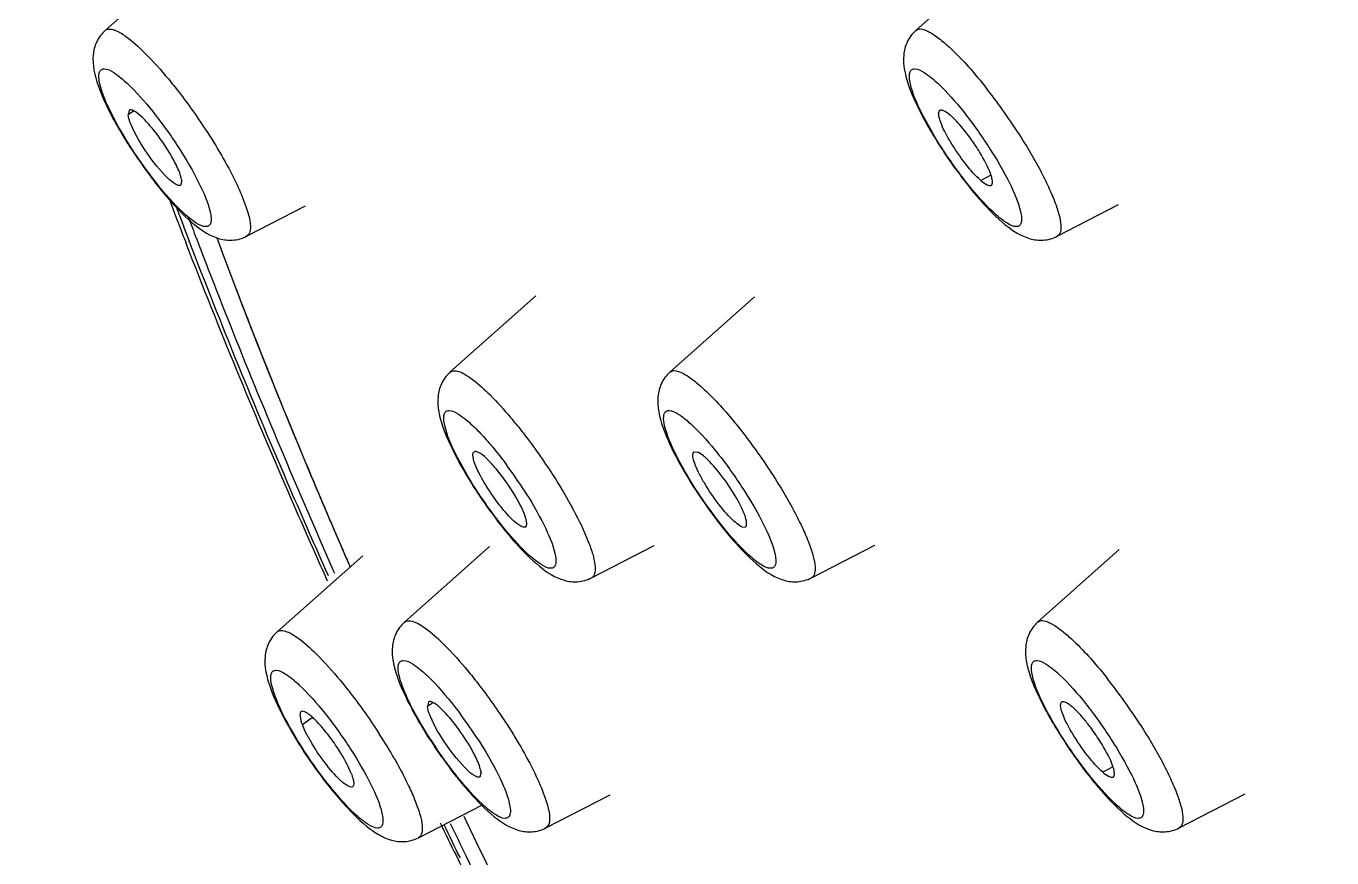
# Model space of a CAD drawing. Extents: x 0 to 3160, y 0 to 2315.
# Drawn here: x 1941.54 to 1954.45, y 1131.21 to 1139.43 of the extents above; entities that cross this region are included whole.
import ezdxf

# ---------------------------------------------------------------- set-up
doc = ezdxf.new("R2010")
doc.units = 0
doc.header["$LTSCALE"] = 3
doc.header["$MEASUREMENT"] = 0
doc.layers.get('0').update_dxf_attribs({"linetype": 'CONTINUOUS'})

msp = doc.modelspace()

# ---------------------------------------------------------------- linework, layer by layer
at = {"color": 7, "linetype": 'Continuous'}
for p, q in [((1942.319, 1139.387), (1943.204, 1140.174)), ((1950.333, 1139.387), (1951.174, 1140.135)), ((1942.557, 1138.597), (1942.547, 1138.552)), ((1943.077, 1137.903), (1943.064, 1137.855)), ((1943.718, 1137.352), (1944.301, 1137.653)), ((1951.732, 1137.352), (1952.338, 1137.665)), ((1946.578, 1136.764), (1945.728, 1136.007)), ((1947.903, 1136.008), (1948.74, 1136.753)), ((1948.14, 1135.219), (1948.178, 1135.218)), ((1946.479, 1134.48), (1946.474, 1134.477)), ((1948.614, 1134.48), (1948.648, 1134.477)), ((1947.127, 1133.974), (1947.746, 1134.294)), ((1949.302, 1133.974), (1949.928, 1134.297)), ((1944.019, 1133.439), (1944.866, 1134.193)), ((1945.278, 1133.536), (1946.118, 1134.283)), ((1951.539, 1133.536), (1952.346, 1134.254)), ((1944.746, 1134.076), (1944.715, 1134.148)), ((1945.515, 1132.747), (1945.506, 1132.701)), ((1946.036, 1132.052), (1946.023, 1132.005)), ((1945.418, 1131.405), (1946.049, 1131.731)), ((1946.677, 1131.501), (1947.313, 1131.83)), ((1952.938, 1131.501), (1953.59, 1131.839)), ((1945.867, 1131.619), (1946.022, 1131.293))]:
    msp.add_line(p, q, dxfattribs=at)
at = {"color": 9, "linetype": 'Continuous'}
for p, q in [((1942.599, 1138.59), (1942.547, 1138.552)), ((1951.077, 1137.955), (1950.978, 1137.903)), ((1943.221, 1137.334), (1943.246, 1137.267)), ((1943.452, 1137.265), (1943.427, 1137.332)), ((1944.575, 1134.048), (1944.587, 1134.022)), ((1947.14, 1133.982), (1947.127, 1133.974)), ((1945.558, 1132.74), (1945.506, 1132.701)), ((1944.368, 1132.593), (1944.27, 1132.521)), ((1952.282, 1132.105), (1952.184, 1132.052))]:
    msp.add_line(p, q, dxfattribs=at)
at = {"color": 7, "linetype": 'Continuous'}
for centre, radius, start, end in [((1941.703, 1101.422), 56.797, 15.2875, 81.3886), ((1945.514, 1140.186), 3.535, 208.3333, 208.8576), ((1953.658, 1140.257), 3.684, 208.3494, 209.7222), ((1954.191, 1140.562), 4.297, 209.7352, 212.8515), ((1946.575, 1140.814), 4.768, 212.8006, 216.1477), ((1954.589, 1140.814), 4.768, 212.8006, 216.1477), ((1946.458, 1140.728), 4.623, 216.137, 216.9614), ((1954.472, 1140.728), 4.623, 216.137, 216.9614), ((1954.169, 1140.498), 4.243, 216.9378, 219.1818), ((1953.567, 1140.003), 3.464, 219.1372, 221.7431), ((1995.386, 1157.473), 56.031, 200.657, 201.1335), ((1949.984, 1137.436), 4.768, 212.8006, 216.1477), ((1952.159, 1137.436), 4.768, 212.8006, 216.1477), ((1949.868, 1137.349), 4.623, 216.137, 216.9614), ((1952.042, 1137.349), 4.623, 216.137, 216.9614), ((1948.33, 1134.258), 3.373, 207.9439, 208.3252), ((1948.472, 1134.335), 3.534, 208.3263, 208.8577), ((1954.864, 1134.407), 3.684, 208.3496, 209.7222), ((1947.4, 1134.34), 3.747, 208.3464, 210.1168), ((1955.397, 1134.712), 4.297, 209.7352, 212.8515), ((1947.959, 1134.665), 4.394, 210.1243, 212.8229), ((1949.534, 1134.964), 4.768, 212.8006, 216.1477), ((1955.795, 1134.964), 4.768, 212.8006, 216.1477), ((1950.375, 1131.238), 2.104, 31.1666, 35.8829), ((1948.274, 1134.867), 4.768, 212.8006, 216.1477), ((1949.417, 1134.877), 4.623, 216.137, 216.9614), ((1955.678, 1134.877), 4.623, 216.137, 216.9614), ((1955.375, 1134.647), 4.243, 216.9378, 219.1818), ((1948.158, 1134.78), 4.623, 216.137, 216.9614), ((1954.773, 1134.153), 3.464, 219.1372, 221.7431), ((2036.278, 1175.368), 100.68, 205.79743, 206.00555), ((2044.947, 1179.641), 110.345, 206.02602, 207.22729), ((2072.907, 1191.61), 140.492, 205.42514, 206.34238)]:
    msp.add_arc(centre, radius, start, end, dxfattribs=at)
at = {"color": 9, "linetype": 'Continuous'}
for centre, radius, start, end in [((1946.539, 1135.281), 5.717, 32.74, 38.3066), ((1993.812, 1156.687), 54.243, 200.5551, 200.9365), ((1992.984, 1156.191), 53.217, 200.523, 200.753), ((1942.852, 1132.632), 4.545, 39.5685, 40.1004), ((1942.719, 1132.441), 4.445, 32.7897, 36.6135), ((1947.745, 1129.431), 5.717, 32.74, 38.3066), ((1942.269, 1129.969), 4.445, 32.7897, 36.6204), ((1940.458, 1129.477), 5.443, 29.8842, 32.8068), ((1949.249, 1134.769), 4.417, 212.797, 214.0469), ((2035.09, 1174.67), 99.282, 205.75045, 205.96323), ((2033.88, 1173.934), 97.81, 205.68165, 205.88729), ((2040.429, 1177.126), 105.095, 205.89412, 207.11243)]:
    msp.add_arc(centre, radius, start, end, dxfattribs=at)
for points, knots in [([(1950.207, 1157.579), (1950.62, 1157.517), (1951.521, 1157.253), (1952.919, 1156.591), (1954.489, 1155.629), (1956.219, 1154.373), (1958.093, 1152.833), (1960.887, 1150.306), (1964.592, 1146.526), (1969.151, 1141.32), (1973.832, 1135.445), (1978.467, 1129.11), (1981.436, 1124.699), (1982.882, 1122.456)], [0, 0, 0, 0, 0.025797, 0.057454, 0.095279, 0.139279, 0.189273, 0.244959, 0.371733, 0.515653, 0.671935, 0.835248, 1, 1, 1, 1]), ([(1947.593, 1156.982), (1947.731, 1157.062), (1948.04, 1157.191), (1948.558, 1157.276), (1949.137, 1157.259), (1950.043, 1157.093), (1951.326, 1156.603), (1953, 1155.672), (1954.879, 1154.372), (1956.945, 1152.712), (1959.177, 1150.712), (1962.469, 1147.485), (1966.781, 1142.76), (1971.994, 1136.381), (1977.2, 1129.367), (1980.534, 1124.439), (1982.156, 1121.921)], [0, 0, 0, 0, 0.009456, 0.019614, 0.030898, 0.043615, 0.074036, 0.11174, 0.156896, 0.209337, 0.268692, 0.334441, 0.48249, 0.647493, 0.822493, 1, 1, 1, 1]), ([(1959.943, 1135.38), (1958.856, 1136.647), (1956.744, 1139.019), (1953.606, 1142.235), (1950.709, 1144.882), (1948.435, 1146.658), (1946.776, 1147.725), (1945.699, 1148.305), (1944.725, 1148.709), (1943.854, 1148.936), (1943.087, 1148.982), (1942.423, 1148.833), (1941.884, 1148.477), (1941.637, 1148.131), (1941.538, 1147.941)], [0, 0, 0, 0, 0.208858, 0.397466, 0.562068, 0.699724, 0.757874, 0.808779, 0.852571, 0.889653, 0.920894, 0.947914, 0.973261, 1, 1, 1, 1]), ([(1944.427, 1148.003), (1944.884, 1147.874), (1945.868, 1147.465), (1947.386, 1146.583), (1949.085, 1145.376), (1950.945, 1143.854), (1952.947, 1142.032), (1955.892, 1139.117), (1958.067, 1136.714), (1959.527, 1135.016)], [0, 0, 0, 0, 0.07085, 0.158031, 0.261757, 0.381583, 0.516622, 0.665691, 1, 1, 1, 1]), ([(1959.486, 1134.978), (1958.017, 1136.681), (1955.832, 1139.089), (1952.875, 1142.004), (1950.868, 1143.816), (1949.009, 1145.321), (1947.317, 1146.503), (1945.81, 1147.353), (1944.836, 1147.733), (1944.386, 1147.846)], [0, 0, 0, 0, 0.336751, 0.486483, 0.621756, 0.741365, 0.844421, 0.930521, 1, 1, 1, 1]), ([(1952.874, 1141.68), (1953.846, 1140.769), (1955.838, 1138.781), (1957.736, 1136.704), (1958.714, 1135.593)], [0, 0, 0, 0, 0.473737, 1, 1, 1, 1]), ([(1942.319, 1139.387), (1942.323, 1139.39), (1942.343, 1139.403), (1942.369, 1139.402), (1942.387, 1139.398)], [0, 0, 0, 0, 0.223444, 1, 1, 1, 1]), ([(1942.387, 1139.398), (1942.397, 1139.396), (1942.445, 1139.381), (1942.488, 1139.353), (1942.521, 1139.33)], [0, 0, 0, 0, 0.197727, 1, 1, 1, 1]), ([(1942.521, 1139.33), (1942.591, 1139.28), (1942.739, 1139.144), (1942.872, 1138.994), (1942.945, 1138.907)], [0, 0, 0, 0, 0.432485, 1, 1, 1, 1]), ([(1950.333, 1139.387), (1950.34, 1139.392), (1950.381, 1139.413), (1950.429, 1139.392), (1950.461, 1139.375)], [0, 0, 0, 0, 0.19047, 1, 1, 1, 1]), ([(1950.461, 1139.375), (1950.473, 1139.369), (1950.529, 1139.337), (1950.58, 1139.297), (1950.619, 1139.263)], [0, 0, 0, 0, 0.208817, 1, 1, 1, 1]), ([(1950.619, 1139.263), (1950.651, 1139.236), (1950.797, 1139.1), (1950.927, 1138.948), (1951.025, 1138.825)], [0, 0, 0, 0, 0.211162, 1, 1, 1, 1]), ([(1942.267, 1138.858), (1942.263, 1138.879), (1942.256, 1138.916), (1942.257, 1138.964), (1942.275, 1139), (1942.298, 1139.007), (1942.308, 1139.007)], [0, 0, 0, 0, 0.365219, 0.631331, 0.820703, 1, 1, 1, 1]), ([(1942.308, 1139.007), (1942.343, 1139.008), (1942.429, 1138.959), (1942.498, 1138.901), (1942.54, 1138.861)], [0, 0, 0, 0, 0.371508, 1, 1, 1, 1]), ([(1950.281, 1138.858), (1950.276, 1138.879), (1950.27, 1138.916), (1950.271, 1138.964), (1950.288, 1139.001), (1950.312, 1139.007), (1950.322, 1139.007)], [0, 0, 0, 0, 0.365131, 0.631135, 0.820486, 1, 1, 1, 1]), ([(1950.322, 1139.007), (1950.356, 1139.008), (1950.443, 1138.959), (1950.511, 1138.901), (1950.554, 1138.861)], [0, 0, 0, 0, 0.371634, 1, 1, 1, 1]), ([(1942.577, 1138.227), (1942.504, 1138.341), (1942.386, 1138.544), (1942.29, 1138.761), (1942.267, 1138.858)], [0, 0, 0, 0, 0.578658, 1, 1, 1, 1]), ([(1942.54, 1138.861), (1942.631, 1138.776), (1942.809, 1138.571), (1942.967, 1138.35), (1943.047, 1138.227)], [0, 0, 0, 0, 0.46033, 1, 1, 1, 1]), ([(1942.945, 1138.907), (1942.979, 1138.866), (1943.116, 1138.694), (1943.243, 1138.513), (1943.334, 1138.373)], [0, 0, 0, 0, 0.241305, 1, 1, 1, 1]), ([(1950.591, 1138.227), (1950.517, 1138.341), (1950.4, 1138.545), (1950.303, 1138.762), (1950.281, 1138.858)], [0, 0, 0, 0, 0.578747, 1, 1, 1, 1]), ([(1950.554, 1138.861), (1950.645, 1138.776), (1950.823, 1138.571), (1950.981, 1138.35), (1951.06, 1138.227)], [0, 0, 0, 0, 0.460312, 1, 1, 1, 1]), ([(1943.334, 1138.373), (1943.44, 1138.208), (1943.579, 1137.97), (1943.708, 1137.667), (1943.746, 1137.538), (1943.753, 1137.483)], [0, 0, 0, 0, 0.596653, 0.829623, 1, 1, 1, 1]), ([(1951.347, 1138.373), (1951.424, 1138.254), (1951.529, 1138.079), (1951.644, 1137.847), (1951.708, 1137.7), (1951.75, 1137.571), (1951.775, 1137.463), (1951.766, 1137.369), (1951.732, 1137.352)], [0, 0, 0, 0, 0.376852, 0.543141, 0.687778, 0.806865, 0.897772, 1, 1, 1, 1]), ([(1943.086, 1137.591), (1942.995, 1137.676), (1942.815, 1137.882), (1942.657, 1138.104), (1942.577, 1138.227)], [0, 0, 0, 0, 0.459871, 1, 1, 1, 1]), ([(1943.047, 1138.227), (1943.121, 1138.112), (1943.238, 1137.909), (1943.335, 1137.691), (1943.357, 1137.594)], [0, 0, 0, 0, 0.579316, 1, 1, 1, 1]), ([(1951.098, 1137.592), (1951.007, 1137.678), (1950.828, 1137.883), (1950.67, 1138.104), (1950.591, 1138.227)], [0, 0, 0, 0, 0.460287, 1, 1, 1, 1]), ([(1951.06, 1138.227), (1951.134, 1138.113), (1951.251, 1137.91), (1951.348, 1137.694), (1951.37, 1137.597)], [0, 0, 0, 0, 0.578288, 1, 1, 1, 1]), ([(1943.316, 1137.447), (1943.282, 1137.446), (1943.196, 1137.494), (1943.128, 1137.551), (1943.086, 1137.591)], [0, 0, 0, 0, 0.371292, 1, 1, 1, 1]), ([(1943.357, 1137.594), (1943.362, 1137.574), (1943.368, 1137.537), (1943.367, 1137.489), (1943.349, 1137.454), (1943.327, 1137.447), (1943.316, 1137.447)], [0, 0, 0, 0, 0.364385, 0.630372, 0.820329, 1, 1, 1, 1]), ([(1951.33, 1137.447), (1951.296, 1137.446), (1951.209, 1137.494), (1951.141, 1137.553), (1951.098, 1137.592)], [0, 0, 0, 0, 0.370657, 1, 1, 1, 1]), ([(1951.37, 1137.597), (1951.375, 1137.576), (1951.381, 1137.539), (1951.381, 1137.491), (1951.364, 1137.454), (1951.341, 1137.447), (1951.33, 1137.447)], [0, 0, 0, 0, 0.365536, 0.632271, 0.821918, 1, 1, 1, 1]), ([(1943.753, 1137.483), (1943.755, 1137.467), (1943.759, 1137.423), (1943.745, 1137.366), (1943.718, 1137.352)], [0, 0, 0, 0, 0.343028, 1, 1, 1, 1]), ([(1944.526, 1133.995), (1944.399, 1134.281), (1943.919, 1135.375), (1943.466, 1136.48), (1943.151, 1137.305)], [0, 0, 0, 0, 0.261354, 1, 1, 1, 1]), ([(1943.246, 1137.267), (1943.345, 1137.008), (1943.766, 1135.926), (1944.218, 1134.857), (1944.575, 1134.048)], [0, 0, 0, 0, 0.238537, 1, 1, 1, 1]), ([(1944.738, 1134.094), (1944.619, 1134.367), (1944.169, 1135.416), (1943.745, 1136.476), (1943.452, 1137.265)], [0, 0, 0, 0, 0.261766, 1, 1, 1, 1]), ([(1945.729, 1136.008), (1945.75, 1136.027), (1945.812, 1136.022), (1945.881, 1135.986), (1945.924, 1135.956), (1945.948, 1135.939)], [0, 0, 0, 0, 0.3511, 0.633743, 1, 1, 1, 1]), ([(1947.903, 1136.008), (1947.909, 1136.013), (1947.942, 1136.032), (1947.982, 1136.019), (1948.009, 1136.007)], [0, 0, 0, 0, 0.201377, 1, 1, 1, 1]), ([(1948.009, 1136.007), (1948.047, 1135.991), (1948.129, 1135.938), (1948.315, 1135.777), (1948.452, 1135.623), (1948.546, 1135.507)], [0, 0, 0, 0, 0.166105, 0.39396, 1, 1, 1, 1]), ([(1945.948, 1135.939), (1946.011, 1135.892), (1946.143, 1135.77), (1946.263, 1135.637), (1946.328, 1135.56)], [0, 0, 0, 0, 0.439551, 1, 1, 1, 1]), ([(1945.677, 1135.48), (1945.672, 1135.501), (1945.666, 1135.537), (1945.666, 1135.586), (1945.684, 1135.622), (1945.707, 1135.629), (1945.718, 1135.629)], [0, 0, 0, 0, 0.365219, 0.631331, 0.820703, 1, 1, 1, 1]), ([(1945.718, 1135.629), (1945.752, 1135.63), (1945.838, 1135.581), (1945.907, 1135.523), (1945.949, 1135.483)], [0, 0, 0, 0, 0.371508, 1, 1, 1, 1]), ([(1947.851, 1135.479), (1947.845, 1135.508), (1947.835, 1135.554), (1947.85, 1135.616), (1947.884, 1135.631), (1947.914, 1135.628), (1947.95, 1135.615), (1947.974, 1135.601), (1947.987, 1135.593)], [0, 0, 0, 0, 0.322668, 0.51674, 0.599826, 0.700959, 0.83281, 1, 1, 1, 1]), ([(1947.987, 1135.593), (1947.998, 1135.586), (1948.046, 1135.553), (1948.09, 1135.515), (1948.123, 1135.484)], [0, 0, 0, 0, 0.21242, 1, 1, 1, 1]), ([(1945.987, 1134.849), (1945.913, 1134.963), (1945.796, 1135.166), (1945.699, 1135.383), (1945.677, 1135.48)], [0, 0, 0, 0, 0.578658, 1, 1, 1, 1]), ([(1945.949, 1135.483), (1945.962, 1135.472), (1946.015, 1135.42), (1946.065, 1135.366), (1946.102, 1135.323)], [0, 0, 0, 0, 0.229446, 1, 1, 1, 1]), ([(1946.355, 1135.527), (1946.389, 1135.487), (1946.526, 1135.315), (1946.653, 1135.135), (1946.743, 1134.995)], [0, 0, 0, 0, 0.241368, 1, 1, 1, 1]), ([(1948.161, 1134.849), (1948.088, 1134.963), (1947.97, 1135.166), (1947.874, 1135.382), (1947.851, 1135.479)], [0, 0, 0, 0, 0.578288, 1, 1, 1, 1]), ([(1948.123, 1135.484), (1948.214, 1135.398), (1948.393, 1135.193), (1948.551, 1134.972), (1948.63, 1134.849)], [0, 0, 0, 0, 0.460287, 1, 1, 1, 1]), ([(1948.546, 1135.507), (1948.579, 1135.468), (1948.709, 1135.302), (1948.831, 1135.129), (1948.917, 1134.995)], [0, 0, 0, 0, 0.242369, 1, 1, 1, 1]), ([(1946.102, 1135.323), (1946.117, 1135.306), (1946.182, 1135.231), (1946.242, 1135.153), (1946.287, 1135.093)], [0, 0, 0, 0, 0.23837, 1, 1, 1, 1]), ([(1946.743, 1134.995), (1946.817, 1134.88), (1946.945, 1134.665), (1947.074, 1134.4), (1947.139, 1134.217), (1947.163, 1134.114), (1947.168, 1134.037), (1947.152, 1133.994), (1947.14, 1133.982)], [0, 0, 0, 0, 0.365895, 0.671925, 0.791951, 0.886107, 0.953962, 1, 1, 1, 1]), ([(1948.917, 1134.995), (1948.994, 1134.876), (1949.099, 1134.701), (1949.214, 1134.469), (1949.278, 1134.322), (1949.32, 1134.193), (1949.345, 1134.085), (1949.336, 1133.991), (1949.302, 1133.974)], [0, 0, 0, 0, 0.376851, 0.543135, 0.687782, 0.80686, 0.89777, 1, 1, 1, 1]), ([(1946.493, 1134.214), (1946.403, 1134.3), (1946.224, 1134.505), (1946.066, 1134.726), (1945.987, 1134.849)], [0, 0, 0, 0, 0.460312, 1, 1, 1, 1]), ([(1946.456, 1134.849), (1946.53, 1134.735), (1946.647, 1134.531), (1946.744, 1134.314), (1946.766, 1134.218)], [0, 0, 0, 0, 0.578747, 1, 1, 1, 1]), ([(1948.668, 1134.214), (1948.577, 1134.3), (1948.398, 1134.505), (1948.24, 1134.726), (1948.161, 1134.849)], [0, 0, 0, 0, 0.460287, 1, 1, 1, 1]), ([(1948.63, 1134.849), (1948.704, 1134.735), (1948.821, 1134.532), (1948.918, 1134.315), (1948.94, 1134.219)], [0, 0, 0, 0, 0.578288, 1, 1, 1, 1]), ([(1946.725, 1134.069), (1946.691, 1134.068), (1946.604, 1134.117), (1946.536, 1134.175), (1946.493, 1134.214)], [0, 0, 0, 0, 0.371634, 1, 1, 1, 1]), ([(1946.766, 1134.218), (1946.771, 1134.197), (1946.777, 1134.16), (1946.776, 1134.112), (1946.759, 1134.075), (1946.736, 1134.069), (1946.725, 1134.069)], [0, 0, 0, 0, 0.365131, 0.631135, 0.820486, 1, 1, 1, 1]), ([(1948.9, 1134.069), (1948.866, 1134.068), (1948.779, 1134.116), (1948.71, 1134.174), (1948.668, 1134.214)], [0, 0, 0, 0, 0.370657, 1, 1, 1, 1]), ([(1948.94, 1134.219), (1948.945, 1134.198), (1948.951, 1134.161), (1948.951, 1134.112), (1948.934, 1134.076), (1948.911, 1134.069), (1948.9, 1134.069)], [0, 0, 0, 0, 0.365536, 0.632271, 0.821918, 1, 1, 1, 1]), ([(1945.278, 1133.536), (1945.298, 1133.554), (1945.354, 1133.551), (1945.418, 1133.52), (1945.458, 1133.495), (1945.48, 1133.48)], [0, 0, 0, 0, 0.357859, 0.638307, 1, 1, 1, 1]), ([(1951.539, 1133.536), (1951.545, 1133.542), (1951.587, 1133.563), (1951.635, 1133.541), (1951.667, 1133.525)], [0, 0, 0, 0, 0.19047, 1, 1, 1, 1]), ([(1951.667, 1133.525), (1951.679, 1133.519), (1951.735, 1133.487), (1951.786, 1133.446), (1951.825, 1133.413)], [0, 0, 0, 0, 0.208817, 1, 1, 1, 1]), ([(1944.019, 1133.439), (1944.022, 1133.442), (1944.039, 1133.454), (1944.06, 1133.455), (1944.075, 1133.453)], [0, 0, 0, 0, 0.230019, 1, 1, 1, 1]), ([(1944.075, 1133.453), (1944.085, 1133.452), (1944.132, 1133.44), (1944.175, 1133.414), (1944.207, 1133.392)], [0, 0, 0, 0, 0.194816, 1, 1, 1, 1]), ([(1944.207, 1133.392), (1944.28, 1133.343), (1944.432, 1133.204), (1944.568, 1133.051), (1944.643, 1132.961)], [0, 0, 0, 0, 0.428307, 1, 1, 1, 1]), ([(1945.48, 1133.48), (1945.55, 1133.43), (1945.698, 1133.294), (1945.831, 1133.144), (1945.903, 1133.057)], [0, 0, 0, 0, 0.432502, 1, 1, 1, 1]), ([(1951.825, 1133.413), (1951.857, 1133.386), (1952.003, 1133.25), (1952.133, 1133.098), (1952.231, 1132.975)], [0, 0, 0, 0, 0.211161, 1, 1, 1, 1]), ([(1945.226, 1133.008), (1945.221, 1133.029), (1945.215, 1133.065), (1945.216, 1133.114), (1945.234, 1133.15), (1945.257, 1133.157), (1945.267, 1133.157)], [0, 0, 0, 0, 0.365131, 0.631135, 0.820486, 1, 1, 1, 1]), ([(1945.267, 1133.157), (1945.302, 1133.157), (1945.388, 1133.109), (1945.457, 1133.051), (1945.499, 1133.011)], [0, 0, 0, 0, 0.371634, 1, 1, 1, 1]), ([(1951.487, 1133.008), (1951.482, 1133.028), (1951.476, 1133.065), (1951.477, 1133.114), (1951.494, 1133.15), (1951.517, 1133.157), (1951.528, 1133.157)], [0, 0, 0, 0, 0.365219, 0.631331, 0.820703, 1, 1, 1, 1]), ([(1951.528, 1133.157), (1951.562, 1133.157), (1951.649, 1133.109), (1951.717, 1133.051), (1951.76, 1133.011)], [0, 0, 0, 0, 0.371508, 1, 1, 1, 1]), ([(1943.967, 1132.911), (1943.962, 1132.932), (1943.956, 1132.969), (1943.956, 1133.017), (1943.974, 1133.053), (1943.997, 1133.06), (1944.008, 1133.06)], [0, 0, 0, 0, 0.365131, 0.631135, 0.820486, 1, 1, 1, 1]), ([(1944.008, 1133.06), (1944.042, 1133.061), (1944.128, 1133.012), (1944.197, 1132.954), (1944.239, 1132.914)], [0, 0, 0, 0, 0.371634, 1, 1, 1, 1]), ([(1945.391, 1132.62), (1945.353, 1132.69), (1945.29, 1132.816), (1945.24, 1132.949), (1945.226, 1133.008)], [0, 0, 0, 0, 0.570203, 1, 1, 1, 1]), ([(1945.499, 1133.011), (1945.526, 1132.986), (1945.647, 1132.863), (1945.756, 1132.729), (1945.836, 1132.621)], [0, 0, 0, 0, 0.217191, 1, 1, 1, 1]), ([(1945.903, 1133.057), (1945.937, 1133.016), (1946.075, 1132.844), (1946.202, 1132.663), (1946.293, 1132.523)], [0, 0, 0, 0, 0.241287, 1, 1, 1, 1]), ([(1951.797, 1132.377), (1951.723, 1132.491), (1951.606, 1132.694), (1951.509, 1132.911), (1951.487, 1133.008)], [0, 0, 0, 0, 0.578658, 1, 1, 1, 1]), ([(1951.76, 1133.011), (1951.851, 1132.926), (1952.029, 1132.72), (1952.187, 1132.5), (1952.266, 1132.377)], [0, 0, 0, 0, 0.46033, 1, 1, 1, 1]), ([(1944.277, 1132.28), (1944.203, 1132.394), (1944.086, 1132.597), (1943.989, 1132.815), (1943.967, 1132.911)], [0, 0, 0, 0, 0.578747, 1, 1, 1, 1]), ([(1944.239, 1132.914), (1944.33, 1132.829), (1944.509, 1132.624), (1944.667, 1132.403), (1944.746, 1132.28)], [0, 0, 0, 0, 0.460312, 1, 1, 1, 1]), ([(1944.643, 1132.961), (1944.677, 1132.92), (1944.815, 1132.748), (1944.942, 1132.567), (1945.033, 1132.426)], [0, 0, 0, 0, 0.241222, 1, 1, 1, 1]), ([(1945.536, 1132.377), (1945.523, 1132.397), (1945.473, 1132.477), (1945.425, 1132.558), (1945.391, 1132.62)], [0, 0, 0, 0, 0.257393, 1, 1, 1, 1]), ([(1946.293, 1132.523), (1946.399, 1132.357), (1946.538, 1132.12), (1946.667, 1131.817), (1946.705, 1131.688), (1946.712, 1131.632)], [0, 0, 0, 0, 0.596653, 0.829624, 1, 1, 1, 1]), ([(1952.553, 1132.523), (1952.63, 1132.404), (1952.735, 1132.228), (1952.85, 1131.997), (1952.914, 1131.849), (1952.956, 1131.72), (1952.981, 1131.613), (1952.972, 1131.519), (1952.938, 1131.501)], [0, 0, 0, 0, 0.376852, 0.543141, 0.687778, 0.806865, 0.897772, 1, 1, 1, 1]), ([(1946.006, 1132.377), (1946.079, 1132.262), (1946.197, 1132.059), (1946.293, 1131.842), (1946.315, 1131.746)], [0, 0, 0, 0, 0.578747, 1, 1, 1, 1]), ([(1952.304, 1131.742), (1952.213, 1131.828), (1952.034, 1132.033), (1951.876, 1132.254), (1951.797, 1132.377)], [0, 0, 0, 0, 0.46033, 1, 1, 1, 1]), ([(1952.266, 1132.377), (1952.34, 1132.262), (1952.457, 1132.059), (1952.554, 1131.842), (1952.576, 1131.746)], [0, 0, 0, 0, 0.578658, 1, 1, 1, 1]), ([(1944.783, 1131.646), (1944.693, 1131.731), (1944.514, 1131.936), (1944.356, 1132.157), (1944.277, 1132.28)], [0, 0, 0, 0, 0.460312, 1, 1, 1, 1]), ([(1944.746, 1132.28), (1944.82, 1132.166), (1944.937, 1131.962), (1945.034, 1131.745), (1945.056, 1131.649)], [0, 0, 0, 0, 0.578747, 1, 1, 1, 1]), ([(1946.043, 1131.742), (1945.963, 1131.817), (1945.804, 1131.997), (1945.662, 1132.189), (1945.589, 1132.296)], [0, 0, 0, 0, 0.458693, 1, 1, 1, 1]), ([(1945.177, 1132.189), (1945.188, 1132.17), (1945.23, 1132.096), (1945.27, 1132.021), (1945.297, 1131.964)], [0, 0, 0, 0, 0.260711, 1, 1, 1, 1]), ([(1945.297, 1131.964), (1945.306, 1131.947), (1945.338, 1131.881), (1945.367, 1131.815), (1945.386, 1131.765)], [0, 0, 0, 0, 0.267639, 1, 1, 1, 1]), ([(1945.386, 1131.765), (1945.404, 1131.72), (1945.432, 1131.638), (1945.46, 1131.524), (1945.453, 1131.423), (1945.417, 1131.405)], [0, 0, 0, 0, 0.382944, 0.676059, 1, 1, 1, 1]), ([(1946.274, 1131.596), (1946.24, 1131.596), (1946.154, 1131.644), (1946.085, 1131.703), (1946.043, 1131.742)], [0, 0, 0, 0, 0.371634, 1, 1, 1, 1]), ([(1946.315, 1131.746), (1946.32, 1131.725), (1946.327, 1131.688), (1946.326, 1131.639), (1946.308, 1131.603), (1946.285, 1131.597), (1946.274, 1131.596)], [0, 0, 0, 0, 0.365131, 0.631135, 0.820486, 1, 1, 1, 1]), ([(1952.535, 1131.596), (1952.501, 1131.596), (1952.415, 1131.644), (1952.346, 1131.703), (1952.304, 1131.742)], [0, 0, 0, 0, 0.371508, 1, 1, 1, 1]), ([(1952.576, 1131.746), (1952.581, 1131.725), (1952.587, 1131.688), (1952.587, 1131.639), (1952.569, 1131.603), (1952.546, 1131.597), (1952.535, 1131.596)], [0, 0, 0, 0, 0.365219, 0.631331, 0.820703, 1, 1, 1, 1]), ([(1945.015, 1131.5), (1944.981, 1131.499), (1944.894, 1131.548), (1944.826, 1131.606), (1944.783, 1131.646)], [0, 0, 0, 0, 0.371634, 1, 1, 1, 1]), ([(1945.056, 1131.649), (1945.061, 1131.628), (1945.067, 1131.591), (1945.066, 1131.543), (1945.049, 1131.506), (1945.026, 1131.5), (1945.015, 1131.5)], [0, 0, 0, 0, 0.365131, 0.631135, 0.820486, 1, 1, 1, 1]), ([(1946.712, 1131.632), (1946.713, 1131.616), (1946.717, 1131.572), (1946.704, 1131.515), (1946.677, 1131.501)], [0, 0, 0, 0, 0.343027, 1, 1, 1, 1])]:
    msp.add_open_spline(points, degree=3, knots=knots, dxfattribs=at)
at = {"color": 7, "linetype": 'Continuous'}
for points, knots in [([(1944.375, 1147.762), (1944.803, 1147.673), (1945.746, 1147.332), (1947.218, 1146.529), (1948.899, 1145.377), (1950.761, 1143.887), (1952.781, 1142.075), (1955.775, 1139.136), (1957.988, 1136.701), (1959.476, 1134.976)], [0, 0, 0, 0, 0.065562, 0.149211, 0.251204, 0.370773, 0.506885, 0.658224, 1, 1, 1, 1]), ([(1942.319, 1139.387), (1942.284, 1139.355), (1942.228, 1139.279), (1942.205, 1139.188), (1942.201, 1139.145)], [0, 0, 0, 0, 0.523602, 1, 1, 1, 1]), ([(1950.333, 1139.387), (1950.297, 1139.355), (1950.242, 1139.279), (1950.219, 1139.188), (1950.215, 1139.145)], [0, 0, 0, 0, 0.523602, 1, 1, 1, 1]), ([(1942.201, 1139.145), (1942.191, 1139.044), (1942.246, 1138.817), (1942.344, 1138.616), (1942.402, 1138.508)], [0, 0, 0, 0, 0.453708, 1, 1, 1, 1]), ([(1950.215, 1139.145), (1950.205, 1139.044), (1950.26, 1138.817), (1950.358, 1138.616), (1950.416, 1138.508)], [0, 0, 0, 0, 0.453687, 1, 1, 1, 1]), ([(1942.608, 1138.589), (1942.602, 1138.592), (1942.587, 1138.6), (1942.566, 1138.604), (1942.557, 1138.597)], [0, 0, 0, 0, 0.344193, 1, 1, 1, 1]), ([(1942.979, 1138.137), (1942.923, 1138.236), (1942.831, 1138.371), (1942.7, 1138.516), (1942.637, 1138.572), (1942.608, 1138.589)], [0, 0, 0, 0, 0.57857, 0.826183, 1, 1, 1, 1]), ([(1950.677, 1138.285), (1950.657, 1138.319), (1950.622, 1138.38), (1950.583, 1138.467), (1950.562, 1138.534), (1950.558, 1138.574), (1950.564, 1138.587)], [0, 0, 0, 0, 0.356583, 0.651533, 0.867974, 1, 1, 1, 1]), ([(1950.57, 1138.597), (1950.581, 1138.605), (1950.627, 1138.592), (1950.654, 1138.568), (1950.673, 1138.551)], [0, 0, 0, 0, 0.336595, 1, 1, 1, 1]), ([(1942.418, 1138.479), (1942.429, 1138.459), (1942.477, 1138.375), (1942.527, 1138.292), (1942.567, 1138.231)], [0, 0, 0, 0, 0.243148, 1, 1, 1, 1]), ([(1942.576, 1138.454), (1942.572, 1138.463), (1942.56, 1138.495), (1942.549, 1138.528), (1942.547, 1138.552)], [0, 0, 0, 0, 0.299301, 1, 1, 1, 1]), ([(1942.938, 1137.927), (1942.861, 1138.001), (1942.73, 1138.171), (1942.617, 1138.355), (1942.576, 1138.454)], [0, 0, 0, 0, 0.499372, 1, 1, 1, 1]), ([(1950.77, 1138.453), (1950.761, 1138.463), (1950.731, 1138.497), (1950.698, 1138.53), (1950.673, 1138.551)], [0, 0, 0, 0, 0.278515, 1, 1, 1, 1]), ([(1950.967, 1138.18), (1950.953, 1138.205), (1950.892, 1138.3), (1950.825, 1138.39), (1950.77, 1138.453)], [0, 0, 0, 0, 0.254305, 1, 1, 1, 1]), ([(1950.978, 1137.903), (1950.922, 1137.951), (1950.815, 1138.075), (1950.723, 1138.209), (1950.677, 1138.285)], [0, 0, 0, 0, 0.454363, 1, 1, 1, 1]), ([(1951.079, 1137.855), (1951.09, 1137.861), (1951.094, 1137.89), (1951.087, 1137.925), (1951.057, 1138.028), (1951.01, 1138.111), (1950.967, 1138.18)], [0, 0, 0, 0, 0.104709, 0.194941, 0.312003, 1, 1, 1, 1]), ([(1943.077, 1137.903), (1943.073, 1137.937), (1943.043, 1138.018), (1943.004, 1138.093), (1942.979, 1138.137)], [0, 0, 0, 0, 0.4085, 1, 1, 1, 1]), ([(1942.764, 1137.948), (1942.781, 1137.925), (1942.847, 1137.84), (1942.915, 1137.757), (1942.969, 1137.697)], [0, 0, 0, 0, 0.259605, 1, 1, 1, 1]), ([(1943.064, 1137.855), (1943.049, 1137.848), (1942.996, 1137.874), (1942.962, 1137.905), (1942.938, 1137.927)], [0, 0, 0, 0, 0.336361, 1, 1, 1, 1]), ([(1950.978, 1137.903), (1950.997, 1137.887), (1951.025, 1137.864), (1951.067, 1137.849), (1951.079, 1137.855)], [0, 0, 0, 0, 0.650172, 1, 1, 1, 1]), ([(1942.969, 1137.697), (1943.042, 1137.615), (1943.183, 1137.469), (1943.36, 1137.353), (1943.45, 1137.328)], [0, 0, 0, 0, 0.539944, 1, 1, 1, 1]), ([(1950.983, 1137.697), (1951.056, 1137.615), (1951.197, 1137.469), (1951.374, 1137.353), (1951.464, 1137.328)], [0, 0, 0, 0, 0.539944, 1, 1, 1, 1]), ([(1944.518, 1133.943), (1944.39, 1134.229), (1943.904, 1135.33), (1943.445, 1136.442), (1943.124, 1137.272)], [0, 0, 0, 0, 0.260808, 1, 1, 1, 1]), ([(1944.715, 1134.148), (1944.596, 1134.422), (1944.147, 1135.47), (1943.724, 1136.529), (1943.432, 1137.318)], [0, 0, 0, 0, 0.261666, 1, 1, 1, 1]), ([(1943.45, 1137.328), (1943.492, 1137.316), (1943.584, 1137.305), (1943.676, 1137.33), (1943.718, 1137.352)], [0, 0, 0, 0, 0.476393, 1, 1, 1, 1]), ([(1951.464, 1137.328), (1951.506, 1137.316), (1951.598, 1137.305), (1951.689, 1137.33), (1951.732, 1137.352)], [0, 0, 0, 0, 0.476393, 1, 1, 1, 1]), ([(1945.729, 1136.008), (1945.693, 1135.977), (1945.637, 1135.9), (1945.615, 1135.81), (1945.611, 1135.767)], [0, 0, 0, 0, 0.523602, 1, 1, 1, 1]), ([(1947.903, 1136.008), (1947.867, 1135.977), (1947.812, 1135.9), (1947.789, 1135.81), (1947.785, 1135.767)], [0, 0, 0, 0, 0.523602, 1, 1, 1, 1]), ([(1945.611, 1135.767), (1945.601, 1135.665), (1945.655, 1135.439), (1945.754, 1135.238), (1945.812, 1135.13)], [0, 0, 0, 0, 0.453736, 1, 1, 1, 1]), ([(1947.785, 1135.767), (1947.775, 1135.665), (1947.83, 1135.439), (1947.928, 1135.238), (1947.986, 1135.13)], [0, 0, 0, 0, 0.45374, 1, 1, 1, 1]), ([(1945.958, 1135.164), (1945.957, 1135.17), (1945.954, 1135.188), (1945.955, 1135.209), (1945.964, 1135.218)], [0, 0, 0, 0, 0.339338, 1, 1, 1, 1]), ([(1946.01, 1135.215), (1946.005, 1135.217), (1945.991, 1135.223), (1945.972, 1135.225), (1945.964, 1135.218)], [0, 0, 0, 0, 0.338439, 1, 1, 1, 1]), ([(1946.382, 1134.77), (1946.325, 1134.869), (1946.232, 1135.004), (1946.1, 1135.147), (1946.039, 1135.201), (1946.01, 1135.215)], [0, 0, 0, 0, 0.587956, 0.833698, 1, 1, 1, 1]), ([(1948.54, 1134.532), (1948.485, 1134.581), (1948.38, 1134.705), (1948.266, 1134.87), (1948.189, 1135.009), (1948.15, 1135.097), (1948.13, 1135.162), (1948.128, 1135.203), (1948.136, 1135.214)], [0, 0, 0, 0, 0.273736, 0.596173, 0.742256, 0.86322, 0.950177, 1, 1, 1, 1]), ([(1948.136, 1135.214), (1948.136, 1135.215), (1948.138, 1135.217), (1948.139, 1135.218), (1948.14, 1135.219)], [0, 0, 0, 0, 0.508603, 1, 1, 1, 1]), ([(1948.257, 1135.161), (1948.249, 1135.168), (1948.225, 1135.189), (1948.198, 1135.209), (1948.178, 1135.218)], [0, 0, 0, 0, 0.30586, 1, 1, 1, 1]), ([(1945.812, 1135.13), (1945.824, 1135.107), (1945.876, 1135.013), (1945.932, 1134.921), (1945.976, 1134.853)], [0, 0, 0, 0, 0.241699, 1, 1, 1, 1]), ([(1946.358, 1134.539), (1946.312, 1134.581), (1946.224, 1134.683), (1946.106, 1134.847), (1946.013, 1135.01), (1945.966, 1135.117), (1945.958, 1135.164)], [0, 0, 0, 0, 0.247176, 0.53849, 0.809692, 1, 1, 1, 1]), ([(1947.986, 1135.13), (1947.998, 1135.107), (1948.051, 1135.013), (1948.106, 1134.921), (1948.151, 1134.853)], [0, 0, 0, 0, 0.241697, 1, 1, 1, 1]), ([(1948.549, 1134.784), (1948.505, 1134.858), (1948.415, 1134.989), (1948.311, 1135.112), (1948.257, 1135.161)], [0, 0, 0, 0, 0.538163, 1, 1, 1, 1]), ([(1946.479, 1134.48), (1946.487, 1134.488), (1946.49, 1134.527), (1946.461, 1134.625), (1946.418, 1134.709), (1946.382, 1134.77)], [0, 0, 0, 0, 0.115427, 0.324893, 1, 1, 1, 1]), ([(1948.648, 1134.477), (1948.659, 1134.482), (1948.664, 1134.508), (1948.659, 1134.541), (1948.632, 1134.639), (1948.588, 1134.718), (1948.549, 1134.784)], [0, 0, 0, 0, 0.104981, 0.193857, 0.309965, 1, 1, 1, 1]), ([(1946.174, 1134.57), (1946.19, 1134.547), (1946.256, 1134.462), (1946.325, 1134.378), (1946.378, 1134.319)], [0, 0, 0, 0, 0.259605, 1, 1, 1, 1]), ([(1948.348, 1134.57), (1948.365, 1134.547), (1948.43, 1134.462), (1948.499, 1134.378), (1948.552, 1134.319)], [0, 0, 0, 0, 0.259605, 1, 1, 1, 1]), ([(1946.474, 1134.477), (1946.46, 1134.47), (1946.411, 1134.492), (1946.379, 1134.519), (1946.358, 1134.539)], [0, 0, 0, 0, 0.340577, 1, 1, 1, 1]), ([(1948.614, 1134.48), (1948.608, 1134.482), (1948.582, 1134.496), (1948.558, 1134.516), (1948.54, 1134.532)], [0, 0, 0, 0, 0.194824, 1, 1, 1, 1]), ([(1946.378, 1134.319), (1946.452, 1134.237), (1946.593, 1134.091), (1946.769, 1133.975), (1946.86, 1133.95)], [0, 0, 0, 0, 0.539944, 1, 1, 1, 1]), ([(1948.552, 1134.319), (1948.626, 1134.237), (1948.767, 1134.091), (1948.944, 1133.975), (1949.034, 1133.95)], [0, 0, 0, 0, 0.539944, 1, 1, 1, 1]), ([(1946.86, 1133.95), (1946.901, 1133.938), (1946.994, 1133.927), (1947.085, 1133.952), (1947.127, 1133.974)], [0, 0, 0, 0, 0.476393, 1, 1, 1, 1]), ([(1949.034, 1133.95), (1949.076, 1133.938), (1949.168, 1133.927), (1949.259, 1133.952), (1949.302, 1133.974)], [0, 0, 0, 0, 0.476393, 1, 1, 1, 1]), ([(1945.278, 1133.536), (1945.243, 1133.504), (1945.187, 1133.428), (1945.164, 1133.338), (1945.16, 1133.295)], [0, 0, 0, 0, 0.523602, 1, 1, 1, 1]), ([(1951.539, 1133.536), (1951.503, 1133.504), (1951.448, 1133.428), (1951.425, 1133.338), (1951.421, 1133.295)], [0, 0, 0, 0, 0.523602, 1, 1, 1, 1]), ([(1944.019, 1133.439), (1943.983, 1133.408), (1943.927, 1133.331), (1943.905, 1133.241), (1943.901, 1133.198)], [0, 0, 0, 0, 0.523602, 1, 1, 1, 1]), ([(1945.16, 1133.295), (1945.15, 1133.196), (1945.202, 1132.977), (1945.295, 1132.782), (1945.351, 1132.678)], [0, 0, 0, 0, 0.456059, 1, 1, 1, 1]), ([(1951.421, 1133.295), (1951.411, 1133.193), (1951.466, 1132.966), (1951.564, 1132.765), (1951.622, 1132.657)], [0, 0, 0, 0, 0.453685, 1, 1, 1, 1]), ([(1943.901, 1133.198), (1943.891, 1133.097), (1943.945, 1132.87), (1944.044, 1132.669), (1944.102, 1132.561)], [0, 0, 0, 0, 0.45376, 1, 1, 1, 1]), ([(1945.649, 1132.673), (1945.623, 1132.698), (1945.59, 1132.73), (1945.529, 1132.757), (1945.515, 1132.747)], [0, 0, 0, 0, 0.67723, 1, 1, 1, 1]), ([(1951.776, 1132.746), (1951.786, 1132.754), (1951.833, 1132.742), (1951.86, 1132.718), (1951.879, 1132.701)], [0, 0, 0, 0, 0.336172, 1, 1, 1, 1]), ([(1944.256, 1132.65), (1944.244, 1132.641), (1944.245, 1132.587), (1944.259, 1132.548), (1944.27, 1132.521)], [0, 0, 0, 0, 0.337259, 1, 1, 1, 1]), ([(1944.598, 1132.32), (1944.565, 1132.369), (1944.5, 1132.457), (1944.4, 1132.568), (1944.33, 1132.633), (1944.27, 1132.661), (1944.256, 1132.65)], [0, 0, 0, 0, 0.364381, 0.678598, 0.8956, 1, 1, 1, 1]), ([(1945.377, 1132.629), (1945.388, 1132.609), (1945.436, 1132.524), (1945.486, 1132.442), (1945.526, 1132.38)], [0, 0, 0, 0, 0.243148, 1, 1, 1, 1]), ([(1945.535, 1132.603), (1945.531, 1132.613), (1945.519, 1132.644), (1945.508, 1132.677), (1945.506, 1132.701)], [0, 0, 0, 0, 0.299302, 1, 1, 1, 1]), ([(1945.94, 1132.284), (1945.897, 1132.358), (1945.808, 1132.494), (1945.704, 1132.62), (1945.649, 1132.673)], [0, 0, 0, 0, 0.527189, 1, 1, 1, 1]), ([(1951.883, 1132.435), (1951.863, 1132.468), (1951.828, 1132.53), (1951.789, 1132.617), (1951.768, 1132.683), (1951.764, 1132.724), (1951.77, 1132.737)], [0, 0, 0, 0, 0.356586, 0.651536, 0.867977, 1, 1, 1, 1]), ([(1951.979, 1132.6), (1951.97, 1132.61), (1951.938, 1132.645), (1951.905, 1132.679), (1951.879, 1132.701)], [0, 0, 0, 0, 0.279069, 1, 1, 1, 1]), ([(1944.332, 1132.391), (1944.326, 1132.402), (1944.303, 1132.445), (1944.283, 1132.488), (1944.27, 1132.521)], [0, 0, 0, 0, 0.275513, 1, 1, 1, 1]), ([(1945.897, 1132.077), (1945.82, 1132.15), (1945.689, 1132.321), (1945.576, 1132.504), (1945.535, 1132.603)], [0, 0, 0, 0, 0.499374, 1, 1, 1, 1]), ([(1952.08, 1132.471), (1952.072, 1132.483), (1952.039, 1132.526), (1952.005, 1132.569), (1951.979, 1132.6)], [0, 0, 0, 0, 0.259576, 1, 1, 1, 1]), ([(1944.628, 1131.989), (1944.571, 1132.045), (1944.466, 1132.175), (1944.374, 1132.315), (1944.332, 1132.391)], [0, 0, 0, 0, 0.478548, 1, 1, 1, 1]), ([(1952.184, 1132.052), (1952.128, 1132.1), (1952.021, 1132.225), (1951.929, 1132.359), (1951.883, 1132.435)], [0, 0, 0, 0, 0.454362, 1, 1, 1, 1]), ([(1944.753, 1132.039), (1944.745, 1132.06), (1944.701, 1132.158), (1944.645, 1132.25), (1944.598, 1132.32)], [0, 0, 0, 0, 0.211802, 1, 1, 1, 1]), ([(1946.036, 1132.052), (1946.032, 1132.086), (1946.002, 1132.166), (1945.964, 1132.241), (1945.94, 1132.284)], [0, 0, 0, 0, 0.40709, 1, 1, 1, 1]), ([(1952.285, 1132.005), (1952.296, 1132.011), (1952.3, 1132.039), (1952.294, 1132.074), (1952.264, 1132.175), (1952.217, 1132.258), (1952.176, 1132.327)], [0, 0, 0, 0, 0.105417, 0.195029, 0.312002, 1, 1, 1, 1]), ([(1945.723, 1132.097), (1945.74, 1132.075), (1945.806, 1131.989), (1945.874, 1131.906), (1945.928, 1131.847)], [0, 0, 0, 0, 0.259605, 1, 1, 1, 1]), ([(1944.464, 1132.001), (1944.48, 1131.978), (1944.546, 1131.893), (1944.615, 1131.809), (1944.668, 1131.75)], [0, 0, 0, 0, 0.259605, 1, 1, 1, 1]), ([(1944.764, 1131.908), (1944.747, 1131.901), (1944.69, 1131.931), (1944.653, 1131.964), (1944.628, 1131.989)], [0, 0, 0, 0, 0.336543, 1, 1, 1, 1]), ([(1944.753, 1132.039), (1944.759, 1132.023), (1944.769, 1131.993), (1944.779, 1131.952), (1944.777, 1131.915), (1944.764, 1131.908)], [0, 0, 0, 0, 0.383151, 0.676727, 1, 1, 1, 1]), ([(1946.023, 1132.005), (1946.008, 1131.997), (1945.955, 1132.023), (1945.921, 1132.054), (1945.897, 1132.077)], [0, 0, 0, 0, 0.335816, 1, 1, 1, 1]), ([(1952.184, 1132.052), (1952.203, 1132.036), (1952.231, 1132.013), (1952.273, 1131.998), (1952.285, 1132.005)], [0, 0, 0, 0, 0.653505, 1, 1, 1, 1]), ([(1945.928, 1131.847), (1946.001, 1131.765), (1946.142, 1131.618), (1946.319, 1131.503), (1946.409, 1131.477)], [0, 0, 0, 0, 0.539944, 1, 1, 1, 1]), ([(1952.188, 1131.847), (1952.262, 1131.765), (1952.403, 1131.618), (1952.579, 1131.503), (1952.67, 1131.477)], [0, 0, 0, 0, 0.539944, 1, 1, 1, 1]), ([(1944.668, 1131.75), (1944.742, 1131.668), (1944.883, 1131.522), (1945.059, 1131.406), (1945.15, 1131.381)], [0, 0, 0, 0, 0.539944, 1, 1, 1, 1]), ([(1946.409, 1131.477), (1946.451, 1131.466), (1946.543, 1131.455), (1946.635, 1131.479), (1946.677, 1131.501)], [0, 0, 0, 0, 0.476393, 1, 1, 1, 1]), ([(1952.67, 1131.477), (1952.712, 1131.466), (1952.804, 1131.455), (1952.895, 1131.479), (1952.938, 1131.501)], [0, 0, 0, 0, 0.476393, 1, 1, 1, 1]), ([(1945.15, 1131.381), (1945.192, 1131.369), (1945.284, 1131.358), (1945.375, 1131.383), (1945.418, 1131.405)], [0, 0, 0, 0, 0.476393, 1, 1, 1, 1])]:
    msp.add_open_spline(points, degree=3, knots=knots, dxfattribs=at)
for points in [[(1950.564, 1138.587), (1950.565, 1138.591), (1950.567, 1138.594), (1950.57, 1138.597)], [(1951.77, 1132.737), (1951.771, 1132.741), (1951.773, 1132.744), (1951.776, 1132.746)]]:
    msp.add_open_spline(points, degree=3, dxfattribs=at)

doc.saveas('drawing.dxf')
